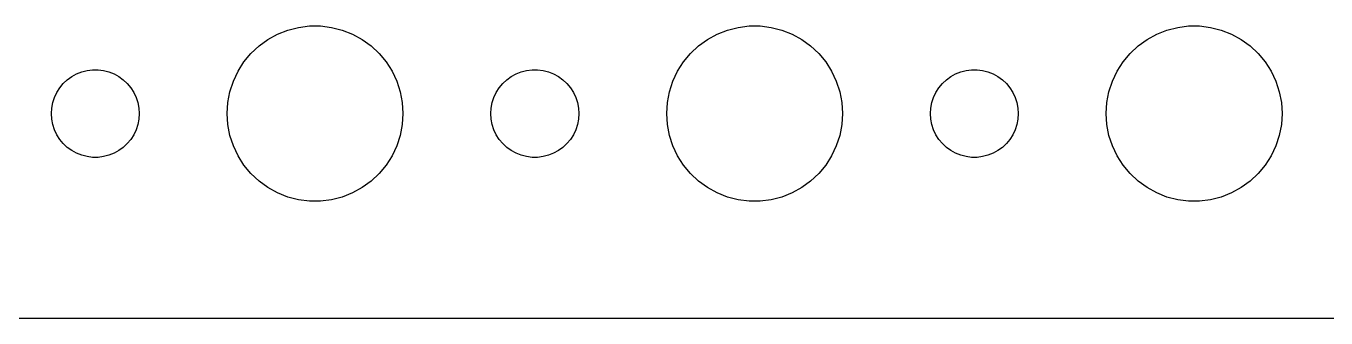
# Model space of a CAD drawing. Header units: metres. Extents: x -180 to 180, y -22 to 22.
# Drawn here: x -137.37 to -93, y -21.99 to -12.01 of the extents above; entities that cross this region are included whole.
import ezdxf

# ---------------------------------------------------------------- set-up
doc = ezdxf.new("R2010")
doc.units = ezdxf.units.M

msp = doc.modelspace()

# ---------------------------------------------------------------- linework, layer by layer
for p, q in [((-129.107, -12.467), (-128.777, -12.2855)), ((-128.777, -12.2855), (-128.427, -12.1468)), ((-128.427, -12.1468), (-128.062, -12.0531)), ((-128.062, -12.0531), (-127.688, -12.0059)), ((-127.688, -12.0059), (-127.312, -12.0059)), ((-127.312, -12.0059), (-126.938, -12.0531)), ((-126.938, -12.0531), (-126.573, -12.1468)), ((-126.573, -12.1468), (-126.223, -12.2855)), ((-126.223, -12.2855), (-125.893, -12.467)), ((-114.107, -12.467), (-113.777, -12.2855)), ((-113.777, -12.2855), (-113.427, -12.1468)), ((-113.427, -12.1468), (-113.062, -12.0531)), ((-113.062, -12.0531), (-112.688, -12.0059)), ((-112.688, -12.0059), (-112.312, -12.0059)), ((-112.312, -12.0059), (-111.938, -12.0531)), ((-111.938, -12.0531), (-111.573, -12.1468)), ((-111.573, -12.1468), (-111.223, -12.2855)), ((-111.223, -12.2855), (-110.893, -12.467)), ((-99.1075, -12.467), (-98.7773, -12.2855)), ((-98.7773, -12.2855), (-98.427, -12.1468)), ((-98.427, -12.1468), (-98.0621, -12.0531)), ((-98.0621, -12.0531), (-97.6884, -12.0059)), ((-97.6884, -12.0059), (-97.3116, -12.0059)), ((-97.3116, -12.0059), (-96.9379, -12.0531)), ((-96.9379, -12.0531), (-96.573, -12.1468)), ((-96.573, -12.1468), (-96.2227, -12.2855)), ((-96.2227, -12.2855), (-95.8925, -12.467)), ((-129.687, -12.9464), (-129.412, -12.6884)), ((-129.412, -12.6884), (-129.107, -12.467)), ((-125.893, -12.467), (-125.588, -12.6884)), ((-125.588, -12.6884), (-125.313, -12.9464)), ((-114.687, -12.9464), (-114.412, -12.6884)), ((-114.412, -12.6884), (-114.107, -12.467)), ((-110.893, -12.467), (-110.588, -12.6884)), ((-110.588, -12.6884), (-110.313, -12.9464)), ((-99.6869, -12.9464), (-99.4123, -12.6884)), ((-99.4123, -12.6884), (-99.1075, -12.467)), ((-95.8925, -12.467), (-95.5877, -12.6884)), ((-95.5877, -12.6884), (-95.3131, -12.9464)), ((-130.129, -13.5547), (-129.927, -13.2366)), ((-129.927, -13.2366), (-129.687, -12.9464)), ((-125.313, -12.9464), (-125.073, -13.2366)), ((-125.073, -13.2366), (-124.871, -13.5547)), ((-115.129, -13.5547), (-114.927, -13.2366)), ((-114.927, -13.2366), (-114.687, -12.9464)), ((-110.313, -12.9464), (-110.073, -13.2366)), ((-110.073, -13.2366), (-109.871, -13.5547)), ((-100.129, -13.5547), (-99.927, -13.2366)), ((-99.927, -13.2366), (-99.6869, -12.9464)), ((-95.3131, -12.9464), (-95.073, -13.2366)), ((-95.073, -13.2366), (-94.8711, -13.5547)), ((-135.956, -13.8442), (-135.804, -13.7335)), ((-135.804, -13.7335), (-135.639, -13.6427)), ((-135.639, -13.6427), (-135.464, -13.5734)), ((-135.464, -13.5734), (-135.281, -13.5266)), ((-135.281, -13.5266), (-135.094, -13.5029)), ((-135.094, -13.5029), (-134.906, -13.5029)), ((-134.906, -13.5029), (-134.719, -13.5266)), ((-134.719, -13.5266), (-134.536, -13.5734)), ((-134.536, -13.5734), (-134.361, -13.6427)), ((-134.361, -13.6427), (-134.196, -13.7335)), ((-134.196, -13.7335), (-134.044, -13.8442)), ((-130.289, -13.8956), (-130.129, -13.5547)), ((-124.871, -13.5547), (-124.711, -13.8956)), ((-120.956, -13.8442), (-120.804, -13.7335)), ((-120.804, -13.7335), (-120.639, -13.6427)), ((-120.639, -13.6427), (-120.464, -13.5734)), ((-120.464, -13.5734), (-120.281, -13.5266)), ((-120.281, -13.5266), (-120.094, -13.5029)), ((-120.094, -13.5029), (-119.906, -13.5029)), ((-119.906, -13.5029), (-119.719, -13.5266)), ((-119.719, -13.5266), (-119.536, -13.5734)), ((-119.536, -13.5734), (-119.361, -13.6427)), ((-119.361, -13.6427), (-119.196, -13.7335)), ((-119.196, -13.7335), (-119.044, -13.8442)), ((-115.289, -13.8956), (-115.129, -13.5547)), ((-109.871, -13.5547), (-109.711, -13.8956)), ((-105.956, -13.8442), (-105.804, -13.7335)), ((-105.804, -13.7335), (-105.639, -13.6427)), ((-105.639, -13.6427), (-105.464, -13.5734)), ((-105.464, -13.5734), (-105.281, -13.5266)), ((-105.281, -13.5266), (-105.094, -13.5029)), ((-105.094, -13.5029), (-104.906, -13.5029)), ((-104.906, -13.5029), (-104.719, -13.5266)), ((-104.719, -13.5266), (-104.536, -13.5734)), ((-104.536, -13.5734), (-104.361, -13.6427)), ((-104.361, -13.6427), (-104.196, -13.7335)), ((-104.196, -13.7335), (-104.044, -13.8442)), ((-100.289, -13.8956), (-100.129, -13.5547)), ((-94.8711, -13.5547), (-94.7107, -13.8956)), ((-136.314, -14.2774), (-136.214, -14.1183)), ((-136.214, -14.1183), (-136.093, -13.9732)), ((-136.093, -13.9732), (-135.956, -13.8442)), ((-134.044, -13.8442), (-133.907, -13.9732)), ((-133.907, -13.9732), (-133.786, -14.1183)), ((-133.786, -14.1183), (-133.686, -14.2774)), ((-130.406, -14.2539), (-130.289, -13.8956)), ((-124.711, -13.8956), (-124.594, -14.2539)), ((-121.314, -14.2774), (-121.214, -14.1183)), ((-121.214, -14.1183), (-121.093, -13.9732)), ((-121.093, -13.9732), (-120.956, -13.8442)), ((-119.044, -13.8442), (-118.907, -13.9732)), ((-118.907, -13.9732), (-118.786, -14.1183)), ((-118.786, -14.1183), (-118.686, -14.2774)), ((-115.406, -14.2539), (-115.289, -13.8956)), ((-109.711, -13.8956), (-109.594, -14.2539)), ((-106.314, -14.2774), (-106.214, -14.1183)), ((-106.214, -14.1183), (-106.093, -13.9732)), ((-106.093, -13.9732), (-105.956, -13.8442)), ((-104.044, -13.8442), (-103.907, -13.9732)), ((-103.907, -13.9732), (-103.786, -14.1183)), ((-103.786, -14.1183), (-103.686, -14.2774)), ((-100.406, -14.2539), (-100.289, -13.8956)), ((-94.7107, -13.8956), (-94.5943, -14.2539)), ((-136.488, -14.812), (-136.453, -14.627)), ((-136.453, -14.627), (-136.395, -14.4478)), ((-136.395, -14.4478), (-136.314, -14.2774)), ((-133.686, -14.2774), (-133.605, -14.4478)), ((-133.605, -14.4478), (-133.547, -14.627)), ((-133.547, -14.627), (-133.512, -14.812)), ((-130.5, -15), (-130.476, -14.624)), ((-130.476, -14.624), (-130.406, -14.2539)), ((-124.594, -14.2539), (-124.524, -14.624)), ((-124.524, -14.624), (-124.5, -15)), ((-121.488, -14.812), (-121.453, -14.627)), ((-121.453, -14.627), (-121.395, -14.4478)), ((-121.395, -14.4478), (-121.314, -14.2774)), ((-118.686, -14.2774), (-118.605, -14.4478)), ((-118.605, -14.4478), (-118.547, -14.627)), ((-118.547, -14.627), (-118.512, -14.812)), ((-115.5, -15), (-115.476, -14.624)), ((-115.476, -14.624), (-115.406, -14.2539)), ((-109.594, -14.2539), (-109.524, -14.624)), ((-109.524, -14.624), (-109.5, -15)), ((-106.488, -14.812), (-106.453, -14.627)), ((-106.453, -14.627), (-106.395, -14.4478)), ((-106.395, -14.4478), (-106.314, -14.2774)), ((-103.686, -14.2774), (-103.605, -14.4478)), ((-103.605, -14.4478), (-103.547, -14.627)), ((-103.547, -14.627), (-103.512, -14.812)), ((-100.5, -15), (-100.476, -14.624)), ((-100.476, -14.624), (-100.406, -14.2539)), ((-94.5943, -14.2539), (-94.5237, -14.624)), ((-94.5237, -14.624), (-94.5, -15)), ((-136.5, -15), (-136.488, -14.812)), ((-136.488, -15.188), (-136.5, -15)), ((-133.512, -14.812), (-133.5, -15)), ((-133.5, -15), (-133.512, -15.188)), ((-130.476, -15.376), (-130.5, -15)), ((-124.5, -15), (-124.524, -15.376)), ((-121.5, -15), (-121.488, -14.812)), ((-121.488, -15.188), (-121.5, -15)), ((-118.512, -14.812), (-118.5, -15)), ((-118.5, -15), (-118.512, -15.188)), ((-115.476, -15.376), (-115.5, -15)), ((-109.5, -15), (-109.524, -15.376)), ((-106.5, -15), (-106.488, -14.812)), ((-106.488, -15.188), (-106.5, -15)), ((-103.512, -14.812), (-103.5, -15)), ((-103.5, -15), (-103.512, -15.188)), ((-100.476, -15.376), (-100.5, -15)), ((-94.5, -15), (-94.5237, -15.376)), ((-136.453, -15.373), (-136.488, -15.188)), ((-136.395, -15.5522), (-136.453, -15.373)), ((-133.547, -15.373), (-133.605, -15.5522)), ((-133.512, -15.188), (-133.547, -15.373)), ((-130.406, -15.7461), (-130.476, -15.376)), ((-124.524, -15.376), (-124.594, -15.7461)), ((-121.453, -15.373), (-121.488, -15.188)), ((-121.395, -15.5522), (-121.453, -15.373)), ((-118.547, -15.373), (-118.605, -15.5522)), ((-118.512, -15.188), (-118.547, -15.373)), ((-115.406, -15.7461), (-115.476, -15.376)), ((-109.524, -15.376), (-109.594, -15.7461)), ((-106.453, -15.373), (-106.488, -15.188)), ((-106.395, -15.5522), (-106.453, -15.373)), ((-103.547, -15.373), (-103.605, -15.5522)), ((-103.512, -15.188), (-103.547, -15.373)), ((-100.406, -15.7461), (-100.476, -15.376)), ((-94.5237, -15.376), (-94.5943, -15.7461)), ((-136.314, -15.7226), (-136.395, -15.5522)), ((-136.214, -15.8817), (-136.314, -15.7226)), ((-136.093, -16.0268), (-136.214, -15.8817)), ((-133.786, -15.8817), (-133.907, -16.0268)), ((-133.686, -15.7226), (-133.786, -15.8817)), ((-133.605, -15.5522), (-133.686, -15.7226)), ((-130.289, -16.1044), (-130.406, -15.7461)), ((-124.594, -15.7461), (-124.711, -16.1044)), ((-121.314, -15.7226), (-121.395, -15.5522)), ((-121.214, -15.8817), (-121.314, -15.7226)), ((-121.093, -16.0268), (-121.214, -15.8817)), ((-118.786, -15.8817), (-118.907, -16.0268)), ((-118.686, -15.7226), (-118.786, -15.8817)), ((-118.605, -15.5522), (-118.686, -15.7226)), ((-115.289, -16.1044), (-115.406, -15.7461)), ((-109.594, -15.7461), (-109.711, -16.1044)), ((-106.314, -15.7226), (-106.395, -15.5522)), ((-106.214, -15.8817), (-106.314, -15.7226)), ((-106.093, -16.0268), (-106.214, -15.8817)), ((-103.786, -15.8817), (-103.907, -16.0268)), ((-103.686, -15.7226), (-103.786, -15.8817)), ((-103.605, -15.5522), (-103.686, -15.7226)), ((-100.289, -16.1044), (-100.406, -15.7461)), ((-94.5943, -15.7461), (-94.7107, -16.1044)), ((-135.956, -16.1558), (-136.093, -16.0268)), ((-135.804, -16.2665), (-135.956, -16.1558)), ((-135.639, -16.3572), (-135.804, -16.2665)), ((-135.464, -16.4266), (-135.639, -16.3572)), ((-134.361, -16.3572), (-134.536, -16.4266)), ((-134.196, -16.2665), (-134.361, -16.3572)), ((-134.044, -16.1558), (-134.196, -16.2665)), ((-133.907, -16.0268), (-134.044, -16.1558)), ((-130.129, -16.4453), (-130.289, -16.1044)), ((-124.711, -16.1044), (-124.871, -16.4453)), ((-120.956, -16.1558), (-121.093, -16.0268)), ((-120.804, -16.2665), (-120.956, -16.1558)), ((-120.639, -16.3572), (-120.804, -16.2665)), ((-120.464, -16.4266), (-120.639, -16.3572)), ((-119.361, -16.3572), (-119.536, -16.4266)), ((-119.196, -16.2665), (-119.361, -16.3572)), ((-119.044, -16.1558), (-119.196, -16.2665)), ((-118.907, -16.0268), (-119.044, -16.1558)), ((-115.129, -16.4453), (-115.289, -16.1044)), ((-109.711, -16.1044), (-109.871, -16.4453)), ((-105.956, -16.1558), (-106.093, -16.0268)), ((-105.804, -16.2665), (-105.956, -16.1558)), ((-105.639, -16.3572), (-105.804, -16.2665)), ((-105.464, -16.4266), (-105.639, -16.3572)), ((-104.361, -16.3572), (-104.536, -16.4266)), ((-104.196, -16.2665), (-104.361, -16.3572)), ((-104.044, -16.1558), (-104.196, -16.2665)), ((-103.907, -16.0268), (-104.044, -16.1558)), ((-100.129, -16.4453), (-100.289, -16.1044)), ((-94.7107, -16.1044), (-94.8711, -16.4453)), ((-135.281, -16.4734), (-135.464, -16.4266)), ((-135.094, -16.497), (-135.281, -16.4734)), ((-134.906, -16.497), (-135.094, -16.497)), ((-134.719, -16.4734), (-134.906, -16.497)), ((-134.536, -16.4266), (-134.719, -16.4734)), ((-129.927, -16.7634), (-130.129, -16.4453)), ((-129.687, -17.0536), (-129.927, -16.7634)), ((-125.073, -16.7634), (-125.313, -17.0536)), ((-124.871, -16.4453), (-125.073, -16.7634)), ((-120.281, -16.4734), (-120.464, -16.4266)), ((-120.094, -16.497), (-120.281, -16.4734)), ((-119.906, -16.497), (-120.094, -16.497)), ((-119.719, -16.4734), (-119.906, -16.497)), ((-119.536, -16.4266), (-119.719, -16.4734)), ((-114.927, -16.7634), (-115.129, -16.4453)), ((-114.687, -17.0536), (-114.927, -16.7634)), ((-110.073, -16.7634), (-110.313, -17.0536)), ((-109.871, -16.4453), (-110.073, -16.7634)), ((-105.281, -16.4734), (-105.464, -16.4266)), ((-105.094, -16.497), (-105.281, -16.4734)), ((-104.906, -16.497), (-105.094, -16.497)), ((-104.719, -16.4734), (-104.906, -16.497)), ((-104.536, -16.4266), (-104.719, -16.4734)), ((-99.927, -16.7634), (-100.129, -16.4453)), ((-99.6869, -17.0536), (-99.927, -16.7634)), ((-95.073, -16.7634), (-95.3131, -17.0536)), ((-94.8711, -16.4453), (-95.073, -16.7634)), ((-129.412, -17.3115), (-129.687, -17.0536)), ((-125.313, -17.0536), (-125.588, -17.3115)), ((-114.412, -17.3115), (-114.687, -17.0536)), ((-110.313, -17.0536), (-110.588, -17.3115)), ((-99.4123, -17.3115), (-99.6869, -17.0536)), ((-95.3131, -17.0536), (-95.5877, -17.3115)), ((-129.107, -17.533), (-129.412, -17.3115)), ((-128.777, -17.7145), (-129.107, -17.533)), ((-128.427, -17.8532), (-128.777, -17.7145)), ((-126.223, -17.7145), (-126.573, -17.8532)), ((-125.893, -17.533), (-126.223, -17.7145)), ((-125.588, -17.3115), (-125.893, -17.533)), ((-114.107, -17.533), (-114.412, -17.3115)), ((-113.777, -17.7145), (-114.107, -17.533)), ((-113.427, -17.8532), (-113.777, -17.7145)), ((-111.223, -17.7145), (-111.573, -17.8532)), ((-110.893, -17.533), (-111.223, -17.7145)), ((-110.588, -17.3115), (-110.893, -17.533)), ((-99.1075, -17.533), (-99.4123, -17.3115)), ((-98.7773, -17.7145), (-99.1075, -17.533)), ((-98.427, -17.8532), (-98.7773, -17.7145)), ((-96.2227, -17.7145), (-96.573, -17.8532)), ((-95.8925, -17.533), (-96.2227, -17.7145)), ((-95.5877, -17.3115), (-95.8925, -17.533)), ((-128.062, -17.9469), (-128.427, -17.8532)), ((-127.688, -17.9941), (-128.062, -17.9469)), ((-127.312, -17.9941), (-127.688, -17.9941)), ((-126.938, -17.9469), (-127.312, -17.9941)), ((-126.573, -17.8532), (-126.938, -17.9469)), ((-113.062, -17.9469), (-113.427, -17.8532)), ((-112.688, -17.9941), (-113.062, -17.9469)), ((-112.312, -17.9941), (-112.688, -17.9941)), ((-111.938, -17.9469), (-112.312, -17.9941)), ((-111.573, -17.8532), (-111.938, -17.9469)), ((-98.0621, -17.9469), (-98.427, -17.8532)), ((-97.6884, -17.9941), (-98.0621, -17.9469)), ((-97.3116, -17.9941), (-97.6884, -17.9941)), ((-96.9379, -17.9469), (-97.3116, -17.9941)), ((-96.573, -17.8532), (-96.9379, -17.9469)), ((-174.814, -21.9901), (174.814, -21.9901))]:
    msp.add_line(p, q)

doc.saveas('drawing.dxf')
